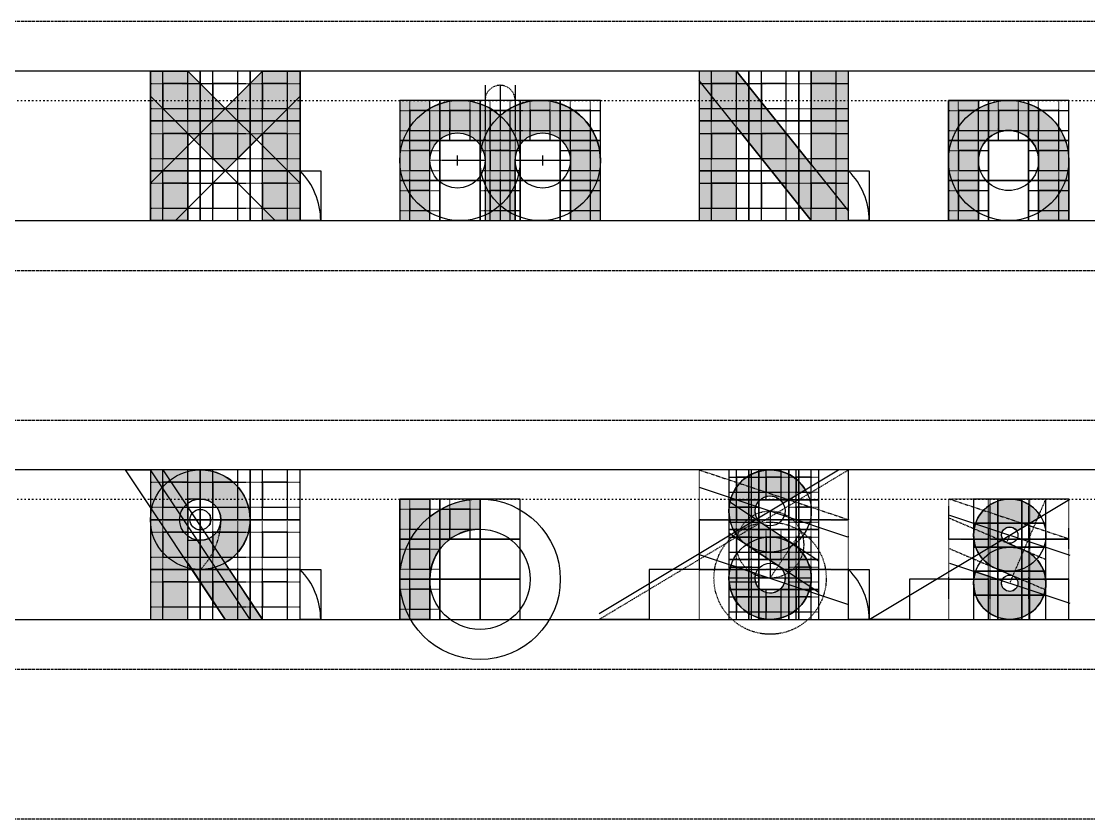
# Model space of a CAD drawing. Header units: millimetres. Extents: x -19 to 3010, y -292 to 470.
# Drawn here: x 1019.1 to 1233.1, y 120 to 280 of the extents above; entities that cross this region are included whole.
import ezdxf

# ---------------------------------------------------------------- set-up
doc = ezdxf.new("R2010")
doc.units = ezdxf.units.MM
for name, pattern in [('ACAD_ISO02W100', [15, 12, -3]), ('ACAD_ISO03W100', [30, 12, -18]), ('ACAD_ISO07W100', [3, 0, -3])]:
    doc.linetypes.add(name, pattern=pattern)
for name, color, linetype in [('GUIDES', 252, 'Continuous'), ('guides_minor', 12, 'Continuous'), ('Lettering', 7, 'Continuous'), ('LINES', 252, 'Continuous'), ('Outlines', 5, 'Continuous')]:
    doc.layers.add(name, color=color, linetype=linetype)

msp = doc.modelspace()

# ---------------------------------------------------------------- hatches: boundary and pattern name
at = {"layer": 'Lettering'}
h = msp.add_hatch(color=256, dxfattribs=at)
h.dxf.hatch_style = 1
h.paths.add_polyline_path([(1045, 240), (1045, 270), (1052.5, 270), (1060, 262.5), (1067.5, 270), (1075, 270), (1075, 240), (1067.5, 240), (1067.5, 257.5), (1060, 250), (1052.5, 257.5), (1052.5, 240)])
h = msp.add_hatch(color=256, dxfattribs=at)
h.dxf.hatch_style = 1
h.paths.add_polyline_path([(1155, 270), (1155, 240), (1162.5, 240), (1162.5, 258.7499999999997), (1177.5, 240), (1185, 240), (1185, 270), (1177.5, 270), (1177.5, 251.25), (1162.5, 270)])
h = msp.add_hatch(color=256, dxfattribs=at)
h.dxf.hatch_style = 1
edge = h.paths.add_edge_path()
edge.add_line((1118.136213306076, 240), (1118.136213306076, 252.0710678118655))
edge.add_arc((1123.668786053181, 252.0710678118655), 5.53257274710495, 2.8421709430404007e-13, 180, ccw=False)
edge.add_line((1129.201358800285, 252.0710678118655), (1129.201358800285, 240))
edge.add_line((1129.201358800285, 240), (1135.236892706218, 240))
edge.add_line((1135.236892706218, 240), (1135.236892706218, 252.0710678118655))
edge.add_arc((1123.165824894353, 252.0710678118655), 12.07106781186553, 359.9999999999997, 491.8103148957779)
edge.add_arc((1107.071067811866, 252.0710678118651), 12.07106781186582, 48.18968510422263, 119.9999999999999)
edge.add_line((1101.035533905933, 262.5249191877455), (1101.035533905933, 264.142135623731))
edge.add_line((1101.035533905933, 264.142135623731), (1095, 264.142135623731))
edge.add_line((1095, 264.142135623731), (1095, 240))
edge.add_line((1095, 240), (1101.035533905933, 240))
edge.add_line((1101.035533905933, 240), (1101.035533905933, 252.0710678118655))
edge.add_arc((1106.568106653038, 252.0710678118655), 5.532572747105178, 0, 179.9999999999997, ccw=False)
edge.add_line((1112.100679400143, 252.0710678118655), (1112.100679400143, 240))
edge.add_line((1112.100679400143, 240), (1118.136213306076, 240))
h = msp.add_hatch(color=256, dxfattribs=at)
h.dxf.hatch_style = 1
edge = h.paths.add_edge_path()
edge.add_line((1205, 264.142135623731), (1211.035533905933, 264.142135623731))
edge.add_line((1211.035533905933, 264.142135623731), (1211.035533905933, 262.5249191877457))
edge.add_arc((1217.071067811866, 252.0710678118654), 12.07106781186558, 3.979039320256561e-13, 119.99999999999929, ccw=False)
edge.add_line((1229.142135623731, 252.0710678118655), (1229.142135623731, 240))
edge.add_line((1229.142135623731, 240), (1223.106601717798, 240))
edge.add_line((1223.106601717798, 240), (1223.106601717798, 252.0710678118655))
edge.add_arc((1217.071067811865, 252.0710678118655), 6.03553390593288, 0, 180)
edge.add_line((1211.035533905933, 252.0710678118655), (1211.035533905933, 240))
edge.add_line((1211.035533905933, 240), (1205, 240))
edge.add_line((1205, 240), (1205, 264.142135623731))
h = msp.add_hatch(color=256, dxfattribs=at)
h.dxf.hatch_style = 1
edge = h.paths.add_edge_path(flags=16)
edge.add_line((1055, 184.142135623731), (1052.5, 184.142135623731))
edge.add_line((1052.5, 184.142135623731), (1052.5, 175.857864376269))
edge.add_line((1052.5, 175.857864376269), (1055, 175.857864376269))
edge.add_arc((1055, 180), 4.142135623730951, 270, 450)
edge = h.paths.add_edge_path()
edge.add_line((1067.5, 160), (1059.952327016526, 171.312396353344))
edge.add_arc((1054.999999999999, 179.9999999999999), 10.00000000000026, 299.685096116916, 449.9999999999961)
edge.add_line((1055, 190), (1045, 190))
edge.add_line((1045, 190), (1045, 160))
edge.add_line((1045, 160), (1052.5, 160))
edge.add_line((1052.5, 160), (1052.5, 171.25))
edge.add_line((1052.5, 171.25), (1060, 160))
edge.add_line((1060, 160), (1067.5, 160))
h = msp.add_hatch(color=256, dxfattribs=at)
h.dxf.hatch_style = 1
edge = h.paths.add_edge_path()
edge.add_arc((1169.25, 181.7499999999999), 2.999999999999954, 30.963756532073887, 236.4426902380776, ccw=False)
edge.add_line((1171.822478777138, 183.2934872662825), (1176.324316637129, 185.9945899822771))
edge.add_arc((1169.25, 181.7500000000001), 8.249999999999982, 30.96375653207311, 236.4426902380797)
edge.add_line((1164.689640913261, 174.8750000000001), (1170.908312395178, 170.75))
edge.add_arc((1169.25, 168.25), 2.999999999999899, -198.43494882292202, 56.44269023808221, ccw=False)
edge.add_line((1166.403950105848, 169.1986832980506), (1161.423362791083, 170.858879069639))
edge.add_arc((1169.25, 168.25), 8.250000000000021, 161.5650511770775, 416.4426902380799)
edge.add_line((1173.810359086739, 175.125), (1167.591687604822, 179.25))
h = msp.add_hatch(color=256, dxfattribs=at)
h.dxf.hatch_style = 1
edge = h.paths.add_edge_path()
edge.add_line((1101.035533905933, 160), (1095, 160))
edge.add_line((1095, 160), (1095, 184.142135623731))
edge.add_line((1095, 184.142135623731), (1101.035533905933, 184.142135623731))
edge.add_line((1101.035533905933, 184.142135623731), (1101.035533905933, 180.6113442618487))
edge.add_arc((1111.094757082487, 168.0473785412441), 16.09475708248675, 90, 128.6821874534907, ccw=False)
edge.add_line((1111.094757082487, 184.142135623731), (1111.094757082487, 178.1066017177982))
edge.add_arc((1111.094757082487, 168.0473785412436), 10.05922317655458, 89.99999999999869, 180.0000000000001)
edge.add_line((1101.035533905933, 168.0473785412436), (1101.035533905933, 160))
h = msp.add_hatch(color=256, dxfattribs=at)
h.dxf.hatch_style = 1
edge = h.paths.add_edge_path()
edge.add_arc((1217.307960518084, 167.2426406871193), 7.242640687119091, 161.5650511770775, 426.8014094863511)
edge.add_line((1220.160976457415, 173.8996778788915), (1216.66452922915, 175.3981552624334))
edge.add_arc((1217.307960518084, 176.8994949366116), 1.63340890191037, 30.96375653207548, 246.801409486353, ccw=False)
edge.add_line((1218.708597096268, 177.7398768835221), (1223.518473670767, 180.6258028282213))
edge.add_arc((1217.307960518084, 176.8994949366116), 7.242640687119244, 30.96375653207414, 246.8014094863512)
edge.add_line((1214.454944578753, 170.2424577448394), (1217.951391807017, 168.7439803612975))
edge.add_arc((1217.307960518084, 167.2426406871192), 1.633408901910564, -198.43494882292612, 66.80140948634721, ccw=False)
edge.add_line((1215.758372773954, 167.7591699351625), (1210.436988264433, 169.5329647716697))

# ---------------------------------------------------------------- linework, layer by layer
at = {"layer": 'GUIDES', "linetype": 'ACAD_ISO02W100', "ltscale": 0.005}
for p, q in [((1047.5, 260), (1047.5, 270)), ((1052.5, 260), (1052.5, 270)), ((1057.5, 260), (1057.5, 270)), ((1062.5, 260), (1062.5, 270)), ((1067.5, 260), (1067.5, 270)), ((1072.5, 260), (1072.5, 270)), ((1157.5, 260), (1157.5, 270)), ((1162.5, 260), (1162.5, 270)), ((1167.5, 260), (1167.5, 270)), ((1172.5, 260), (1172.5, 270)), ((1177.5, 260), (1177.5, 270)), ((1182.5, 260), (1182.5, 270)), ((1045, 267.5), (1055, 267.5)), ((1055, 267.5), (1065, 267.5)), ((1065, 267.5), (1075, 267.5)), ((1155, 267.5), (1165, 267.5)), ((1165, 267.5), (1175, 267.5)), ((1175, 267.5), (1185, 267.5)), ((1097.011844635311, 256.0947570824873), (1097.011844635311, 264.142135623731)), ((1101.035533905933, 256.0947570824873), (1101.035533905933, 264.142135623731)), ((1105.059223176554, 256.0947570824873), (1105.059223176554, 264.142135623731)), ((1109.082912447176, 256.0947570824873), (1109.082912447176, 264.142135623731)), ((1113.106601717798, 256.0947570824873), (1113.106601717798, 264.142135623731)), ((1117.13029098842, 256.0947570824873), (1117.13029098842, 264.142135623731)), ((1121.153980259042, 256.0947570824873), (1121.153980259042, 264.142135623731)), ((1125.177669529664, 256.0947570824873), (1125.177669529664, 264.142135623731)), ((1129.201358800285, 256.0947570824873), (1129.201358800285, 264.142135623731)), ((1133.225048070907, 256.0947570824873), (1133.225048070907, 264.142135623731)), ((1207.011844635311, 256.0947570824873), (1207.011844635311, 264.142135623731)), ((1211.035533905933, 256.0947570824873), (1211.035533905933, 264.142135623731)), ((1215.059223176554, 256.0947570824873), (1215.059223176554, 264.142135623731)), ((1219.082912447176, 256.0947570824873), (1219.082912447176, 264.142135623731)), ((1223.106601717798, 256.0947570824873), (1223.106601717798, 264.142135623731)), ((1227.13029098842, 256.0947570824873), (1227.13029098842, 264.142135623731)), ((1045, 262.5), (1055, 262.5)), ((1055, 262.5), (1065, 262.5)), ((1065, 262.5), (1075, 262.5)), ((1095, 262.13029098842), (1103.047378541244, 262.13029098842)), ((1103.047378541244, 262.13029098842), (1111.094757082487, 262.13029098842)), ((1111.094757082487, 262.13029098842), (1119.142135623731, 262.13029098842)), ((1119.142135623731, 262.13029098842), (1127.189514164975, 262.13029098842)), ((1127.189514164975, 262.13029098842), (1135.236892706218, 262.13029098842)), ((1155, 262.5), (1165, 262.5)), ((1165, 262.5), (1175, 262.5)), ((1175, 262.5), (1185, 262.5)), ((1205, 262.13029098842), (1213.047378541244, 262.13029098842)), ((1213.047378541244, 262.13029098842), (1221.094757082487, 262.13029098842)), ((1221.094757082487, 262.13029098842), (1229.142135623731, 262.13029098842)), ((1047.5, 250), (1047.5, 260)), ((1052.5, 250), (1052.5, 260)), ((1057.5, 250), (1057.5, 260)), ((1062.5, 250), (1062.5, 260)), ((1067.5, 250), (1067.5, 260)), ((1072.5, 250), (1072.5, 260)), ((1157.5, 250), (1157.5, 260)), ((1162.5, 250), (1162.5, 260)), ((1167.5, 250), (1167.5, 260)), ((1172.5, 250), (1172.5, 260)), ((1177.5, 250), (1177.5, 260)), ((1182.5, 250), (1182.5, 260)), ((1045, 257.5), (1055, 257.5)), ((1055, 257.5), (1065, 257.5)), ((1065, 257.5), (1075, 257.5)), ((1095, 258.1066017177982), (1103.047378541244, 258.1066017177982)), ((1103.047378541244, 258.1066017177982), (1111.094757082487, 258.1066017177982)), ((1111.094757082487, 258.1066017177982), (1119.142135623731, 258.1066017177982)), ((1119.142135623731, 258.1066017177982), (1127.189514164975, 258.1066017177982)), ((1127.189514164975, 258.1066017177982), (1135.236892706218, 258.1066017177982)), ((1155, 257.5), (1165, 257.5)), ((1165, 257.5), (1175, 257.5)), ((1175, 257.5), (1185, 257.5)), ((1205, 258.1066017177982), (1213.047378541244, 258.1066017177982)), ((1213.047378541244, 258.1066017177982), (1221.094757082487, 258.1066017177982)), ((1221.094757082487, 258.1066017177982), (1229.142135623731, 258.1066017177982)), ((1097.011844635311, 248.0473785412436), (1097.011844635311, 256.0947570824873)), ((1101.035533905933, 248.0473785412436), (1101.035533905933, 256.0947570824873)), ((1113.106601717798, 248.0473785412436), (1113.106601717798, 256.0947570824873)), ((1117.13029098842, 248.0473785412436), (1117.13029098842, 256.0947570824873)), ((1129.201358800285, 248.0473785412436), (1129.201358800285, 256.0947570824873)), ((1133.225048070907, 248.0473785412436), (1133.225048070907, 256.0947570824873)), ((1207.011844635311, 248.0473785412436), (1207.011844635311, 256.0947570824873)), ((1211.035533905933, 248.0473785412436), (1211.035533905933, 256.0947570824873)), ((1223.106601717798, 248.0473785412436), (1223.106601717798, 256.0947570824873)), ((1227.13029098842, 248.0473785412436), (1227.13029098842, 256.0947570824873)), ((1095, 254.0829124471763), (1103.047378541244, 254.0829124471763)), ((1111.094757082487, 254.0829124471763), (1119.142135623731, 254.0829124471763)), ((1127.189514164975, 254.0829124471763), (1135.236892706218, 254.0829124471763)), ((1205, 254.0829124471763), (1213.047378541244, 254.0829124471763)), ((1221.094757082487, 254.0829124471763), (1229.142135623731, 254.0829124471763)), ((1045, 252.5), (1055, 252.5)), ((1055, 252.5), (1065, 252.5)), ((1065, 252.5), (1075, 252.5)), ((1155, 252.5), (1165, 252.5)), ((1165, 252.5), (1175, 252.5)), ((1175, 252.5), (1185, 252.5)), ((1047.5, 240), (1047.5, 250)), ((1052.5, 240), (1052.5, 250)), ((1057.5, 240), (1057.5, 250)), ((1062.5, 240), (1062.5, 250)), ((1067.5, 240), (1067.5, 250)), ((1072.5, 240), (1072.5, 250)), ((1095, 250.0592231765545), (1103.047378541244, 250.0592231765545)), ((1111.094757082487, 250.0592231765545), (1119.142135623731, 250.0592231765545)), ((1127.189514164975, 250.0592231765545), (1135.236892706218, 250.0592231765545)), ((1157.5, 240), (1157.5, 250)), ((1162.5, 240), (1162.5, 250)), ((1167.5, 240), (1167.5, 250)), ((1172.5, 240), (1172.5, 250)), ((1177.5, 240), (1177.5, 250)), ((1182.5, 240), (1182.5, 250)), ((1205, 250.0592231765545), (1213.047378541244, 250.0592231765545)), ((1221.094757082487, 250.0592231765545), (1229.142135623731, 250.0592231765545)), ((1045, 247.5), (1055, 247.5)), ((1055, 247.5), (1065, 247.5)), ((1065, 247.5), (1075, 247.5)), ((1097.011844635311, 240), (1097.011844635311, 248.0473785412437)), ((1101.035533905933, 240), (1101.035533905933, 248.0473785412437)), ((1113.106601717798, 240), (1113.106601717798, 248.0473785412437)), ((1117.13029098842, 240), (1117.13029098842, 248.0473785412437)), ((1129.201358800285, 240), (1129.201358800285, 248.0473785412437)), ((1133.225048070907, 240), (1133.225048070907, 248.0473785412437)), ((1155, 247.5), (1165, 247.5)), ((1165, 247.5), (1175, 247.5)), ((1175, 247.5), (1185, 247.5)), ((1207.011844635311, 240), (1207.011844635311, 248.0473785412437)), ((1211.035533905933, 240), (1211.035533905933, 248.0473785412437)), ((1223.106601717798, 240), (1223.106601717798, 248.0473785412437)), ((1227.13029098842, 240), (1227.13029098842, 248.0473785412437)), ((1095, 246.0355339059328), (1103.047378541244, 246.0355339059328)), ((1111.094757082487, 246.0355339059328), (1119.142135623731, 246.0355339059328)), ((1127.189514164975, 246.0355339059328), (1135.236892706218, 246.0355339059328)), ((1205, 246.0355339059328), (1213.047378541244, 246.0355339059328)), ((1221.094757082487, 246.0355339059328), (1229.142135623731, 246.0355339059328)), ((1045, 242.5), (1055, 242.5)), ((1055, 242.5), (1065, 242.5)), ((1065, 242.5), (1075, 242.5)), ((1095, 242.0118446353109), (1103.047378541244, 242.0118446353109)), ((1111.094757082487, 242.0118446353109), (1119.142135623731, 242.0118446353109)), ((1127.189514164975, 242.0118446353109), (1135.236892706218, 242.0118446353109)), ((1155, 242.5), (1165, 242.5)), ((1165, 242.5), (1175, 242.5)), ((1175, 242.5), (1185, 242.5)), ((1205, 242.0118446353109), (1213.047378541244, 242.0118446353109)), ((1221.094757082487, 242.0118446353109), (1229.142135623731, 242.0118446353109)), ((1047.5, 180), (1047.5, 190)), ((1052.5, 180), (1052.5, 190)), ((1057.5, 180), (1057.5, 190)), ((1062.5, 180), (1062.5, 190)), ((1067.5, 180), (1067.5, 190)), ((1072.5, 180), (1072.5, 190)), ((1161, 188.5), (1167, 188.5)), ((1162.5, 184), (1162.5, 190)), ((1165.5, 184), (1165.5, 190)), ((1167, 188.5), (1173, 188.5)), ((1168.5, 184), (1168.5, 190)), ((1171.5, 184), (1171.5, 190)), ((1173, 188.5), (1179, 188.5)), ((1174.5, 184), (1174.5, 190)), ((1177.5, 184), (1177.5, 190)), ((1045, 187.5), (1055, 187.5)), ((1055, 187.5), (1065, 187.5)), ((1065, 187.5), (1075, 187.5)), ((1097.011844635311, 176.0947570824873), (1097.011844635311, 184.142135623731)), ((1101.035533905933, 176.0947570824873), (1101.035533905933, 184.142135623731)), ((1105.059223176554, 176.0947570824873), (1105.059223176554, 184.142135623731)), ((1109.082912447176, 176.0947570824873), (1109.082912447176, 184.142135623731)), ((1161, 185.5), (1167, 185.5)), ((1167, 185.5), (1173, 185.5)), ((1173, 185.5), (1179, 185.5)), ((1045, 182.5), (1055, 182.5)), ((1055, 182.5), (1065, 182.5)), ((1065, 182.5), (1075, 182.5)), ((1095, 182.13029098842), (1103.047378541244, 182.13029098842)), ((1103.047378541244, 182.13029098842), (1111.094757082487, 182.13029098842)), ((1161, 182.5), (1167, 182.5)), ((1162.5, 178), (1162.5, 184)), ((1165.5, 178), (1165.5, 184)), ((1173, 182.5), (1179, 182.5)), ((1174.5, 178), (1174.5, 184)), ((1177.5, 178), (1177.5, 184)), ((1047.5, 170), (1047.5, 180)), ((1052.5, 170), (1052.5, 180)), ((1057.5, 170), (1057.5, 180)), ((1062.5, 170), (1062.5, 180)), ((1067.5, 170), (1067.5, 180)), ((1072.5, 170), (1072.5, 180)), ((1095, 178.1066017177982), (1103.047378541244, 178.1066017177982)), ((1103.047378541244, 178.1066017177982), (1111.094757082487, 178.1066017177982)), ((1161, 179.5), (1167, 179.5)), ((1162.5, 172), (1162.5, 178)), ((1165.5, 172), (1165.5, 178)), ((1168.5, 172), (1168.5, 178)), ((1171.5, 172), (1171.5, 178)), ((1173, 179.5), (1179, 179.5)), ((1174.5, 172), (1174.5, 178)), ((1177.5, 172), (1177.5, 178)), ((1045, 177.5), (1055, 177.5)), ((1055, 177.5), (1065, 177.5)), ((1065, 177.5), (1075, 177.5)), ((1097.011844635311, 168.0473785412436), (1097.011844635311, 176.0947570824873)), ((1101.035533905933, 168.0473785412436), (1101.035533905933, 176.0947570824873)), ((1161, 176.5), (1167, 176.5)), ((1167, 176.5), (1173, 176.5)), ((1173, 176.5), (1179, 176.5)), ((1095, 174.0829124471763), (1103.047378541244, 174.0829124471763)), ((1161, 173.5), (1167, 173.5)), ((1167, 173.5), (1173, 173.5)), ((1173, 173.5), (1179, 173.5)), ((1045, 172.5), (1055, 172.5)), ((1055, 172.5), (1065, 172.5)), ((1065, 172.5), (1075, 172.5)), ((1162.5, 166), (1162.5, 172)), ((1165.5, 166), (1165.5, 172)), ((1174.5, 166), (1174.5, 172)), ((1177.5, 166), (1177.5, 172)), ((1047.5, 160), (1047.5, 170)), ((1052.5, 160), (1052.5, 170)), ((1057.5, 160), (1057.5, 170)), ((1062.5, 160), (1062.5, 170)), ((1067.5, 160), (1067.5, 170)), ((1072.5, 160), (1072.5, 170)), ((1095, 170.0592231765545), (1103.047378541244, 170.0592231765545)), ((1161, 170.5), (1167, 170.5)), ((1173, 170.5), (1179, 170.5)), ((1045, 167.5), (1055, 167.5)), ((1055, 167.5), (1065, 167.5)), ((1065, 167.5), (1075, 167.5)), ((1097.011844635311, 160), (1097.011844635311, 168.0473785412437)), ((1101.035533905933, 160), (1101.035533905933, 168.0473785412437)), ((1161, 167.5), (1167, 167.5)), ((1173, 167.5), (1179, 167.5)), ((1095, 166.0355339059328), (1103.047378541244, 166.0355339059328)), ((1162.5, 160), (1162.5, 166)), ((1165.5, 160), (1165.5, 166)), ((1168.5, 160), (1168.5, 166)), ((1171.5, 160), (1171.5, 166)), ((1174.5, 160), (1174.5, 166)), ((1177.5, 160), (1177.5, 166)), ((1161, 164.5), (1167, 164.5)), ((1167, 164.5), (1173, 164.5)), ((1173, 164.5), (1179, 164.5)), ((1045, 162.5), (1055, 162.5)), ((1055, 162.5), (1065, 162.5)), ((1065, 162.5), (1075, 162.5)), ((1095, 162.0118446353109), (1103.047378541244, 162.0118446353109)), ((1161, 161.5), (1167, 161.5)), ((1167, 161.5), (1173, 161.5)), ((1173, 161.5), (1179, 161.5))]:
    msp.add_line(p, q, dxfattribs=at)
at = {"layer": 'GUIDES'}
for points in [[(1045, 260), (1055, 260), (1055, 270), (1045, 270)], [(1055, 260), (1065, 260), (1065, 270), (1055, 270)], [(1065, 260), (1075, 260), (1075, 270), (1065, 270)], [(1155, 260), (1165, 260), (1165, 270), (1155, 270)], [(1165, 260), (1175, 260), (1175, 270), (1165, 270)], [(1175, 260), (1185, 260), (1185, 270), (1175, 270)], [(1047.5, 262.5), (1052.5, 262.5), (1052.5, 267.5), (1047.5, 267.5)], [(1057.5, 262.5), (1062.5, 262.5), (1062.5, 267.5), (1057.5, 267.5)], [(1067.5, 262.5), (1072.5, 262.5), (1072.5, 267.5), (1067.5, 267.5)], [(1157.5, 262.5), (1162.5, 262.5), (1162.5, 267.5), (1157.5, 267.5)], [(1167.5, 262.5), (1172.5, 262.5), (1172.5, 267.5), (1167.5, 267.5)], [(1177.5, 262.5), (1182.5, 262.5), (1182.5, 267.5), (1177.5, 267.5)], [(1095, 256.0947570824873), (1103.047378541244, 256.0947570824873), (1103.047378541244, 264.142135623731), (1095, 264.142135623731)], [(1103.047378541244, 256.0947570824873), (1111.094757082487, 256.0947570824873), (1111.094757082487, 264.142135623731), (1103.047378541244, 264.142135623731)], [(1111.094757082487, 256.0947570824873), (1119.142135623731, 256.0947570824873), (1119.142135623731, 264.142135623731), (1111.094757082487, 264.142135623731)], [(1119.142135623731, 256.0947570824873), (1127.189514164975, 256.0947570824873), (1127.189514164975, 264.142135623731), (1119.142135623731, 264.142135623731)], [(1127.189514164975, 256.0947570824873), (1135.236892706218, 256.0947570824873), (1135.236892706218, 264.142135623731), (1127.189514164975, 264.142135623731)], [(1205, 256.0947570824873), (1213.047378541244, 256.0947570824873), (1213.047378541244, 264.142135623731), (1205, 264.142135623731)], [(1213.047378541244, 256.0947570824873), (1221.094757082487, 256.0947570824873), (1221.094757082487, 264.142135623731), (1213.047378541244, 264.142135623731)], [(1221.094757082487, 256.0947570824873), (1229.142135623731, 256.0947570824873), (1229.142135623731, 264.142135623731), (1221.094757082487, 264.142135623731)], [(1097.011844635311, 258.1066017177982), (1101.035533905933, 258.1066017177982), (1101.035533905933, 262.13029098842), (1097.011844635311, 262.13029098842)], [(1105.059223176554, 258.1066017177982), (1109.082912447176, 258.1066017177982), (1109.082912447176, 262.13029098842), (1105.059223176554, 262.13029098842)], [(1113.106601717798, 258.1066017177982), (1117.13029098842, 258.1066017177982), (1117.13029098842, 262.13029098842), (1113.106601717798, 262.13029098842)], [(1121.153980259042, 258.1066017177982), (1125.177669529664, 258.1066017177982), (1125.177669529664, 262.13029098842), (1121.153980259042, 262.13029098842)], [(1129.201358800285, 258.1066017177982), (1133.225048070907, 258.1066017177982), (1133.225048070907, 262.13029098842), (1129.201358800285, 262.13029098842)], [(1207.011844635311, 258.1066017177982), (1211.035533905933, 258.1066017177982), (1211.035533905933, 262.13029098842), (1207.011844635311, 262.13029098842)], [(1215.059223176554, 258.1066017177982), (1219.082912447176, 258.1066017177982), (1219.082912447176, 262.13029098842), (1215.059223176554, 262.13029098842)], [(1223.106601717798, 258.1066017177982), (1227.13029098842, 258.1066017177982), (1227.13029098842, 262.13029098842), (1223.106601717798, 262.13029098842)], [(1045, 250), (1055, 250), (1055, 260), (1045, 260)], [(1055, 250), (1065, 250), (1065, 260), (1055, 260)], [(1065, 250), (1075, 250), (1075, 260), (1065, 260)], [(1155, 250), (1165, 250), (1165, 260), (1155, 260)], [(1165, 250), (1175, 250), (1175, 260), (1165, 260)], [(1175, 250), (1185, 250), (1185, 260), (1175, 260)], [(1047.5, 252.5), (1052.5, 252.5), (1052.5, 257.5), (1047.5, 257.5)], [(1057.5, 252.5), (1062.5, 252.5), (1062.5, 257.5), (1057.5, 257.5)], [(1067.5, 252.5), (1072.5, 252.5), (1072.5, 257.5), (1067.5, 257.5)], [(1157.5, 252.5), (1162.5, 252.5), (1162.5, 257.5), (1157.5, 257.5)], [(1167.5, 252.5), (1172.5, 252.5), (1172.5, 257.5), (1167.5, 257.5)], [(1177.5, 252.5), (1182.5, 252.5), (1182.5, 257.5), (1177.5, 257.5)], [(1095, 248.0473785412437), (1103.047378541244, 248.0473785412437), (1103.047378541244, 256.0947570824873), (1095, 256.0947570824873)], [(1103.047378541244, 248.0473785412437), (1111.094757082487, 248.0473785412437), (1111.094757082487, 256.0947570824873), (1103.047378541244, 256.0947570824873)], [(1111.094757082487, 248.0473785412437), (1119.142135623731, 248.0473785412437), (1119.142135623731, 256.0947570824873), (1111.094757082487, 256.0947570824873)], [(1119.142135623731, 248.0473785412437), (1127.189514164975, 248.0473785412437), (1127.189514164975, 256.0947570824873), (1119.142135623731, 256.0947570824873)], [(1127.189514164975, 248.0473785412437), (1135.236892706218, 248.0473785412437), (1135.236892706218, 256.0947570824873), (1127.189514164975, 256.0947570824873)], [(1205, 248.0473785412437), (1213.047378541244, 248.0473785412437), (1213.047378541244, 256.0947570824873), (1205, 256.0947570824873)], [(1213.047378541244, 248.0473785412437), (1221.094757082487, 248.0473785412437), (1221.094757082487, 256.0947570824873), (1213.047378541244, 256.0947570824873)], [(1221.094757082487, 248.0473785412437), (1229.142135623731, 248.0473785412437), (1229.142135623731, 256.0947570824873), (1221.094757082487, 256.0947570824873)], [(1097.011844635311, 250.0592231765545), (1101.035533905933, 250.0592231765545), (1101.035533905933, 254.0829124471763), (1097.011844635311, 254.0829124471763)], [(1113.106601717798, 250.0592231765545), (1117.13029098842, 250.0592231765545), (1117.13029098842, 254.0829124471763), (1113.106601717798, 254.0829124471763)], [(1129.201358800285, 250.0592231765545), (1133.225048070907, 250.0592231765545), (1133.225048070907, 254.0829124471763), (1129.201358800285, 254.0829124471763)], [(1207.011844635311, 250.0592231765545), (1211.035533905933, 250.0592231765545), (1211.035533905933, 254.0829124471763), (1207.011844635311, 254.0829124471763)], [(1223.106601717798, 250.0592231765545), (1227.13029098842, 250.0592231765545), (1227.13029098842, 254.0829124471763), (1223.106601717798, 254.0829124471763)], [(1045, 240), (1055, 240), (1055, 250), (1045, 250)], [(1055, 240), (1065, 240), (1065, 250), (1055, 250)], [(1065, 240), (1075, 240), (1075, 250), (1065, 250)], [(1079.142135623731, 240), (1075, 240), (1075, 250), (1079.142135623731, 250)], [(1155, 240), (1165, 240), (1165, 250), (1155, 250)], [(1165, 240), (1175, 240), (1175, 250), (1165, 250)], [(1175, 240), (1185, 240), (1185, 250), (1175, 250)], [(1189.142135623731, 240), (1185, 240), (1185, 250), (1189.142135623731, 250)], [(1047.5, 242.5), (1052.5, 242.5), (1052.5, 247.5), (1047.5, 247.5)], [(1057.5, 242.5), (1062.5, 242.5), (1062.5, 247.5), (1057.5, 247.5)], [(1067.5, 242.5), (1072.5, 242.5), (1072.5, 247.5), (1067.5, 247.5)], [(1095, 240), (1103.047378541244, 240), (1103.047378541244, 248.0473785412437), (1095, 248.0473785412437)], [(1103.047378541244, 240), (1111.094757082487, 240), (1111.094757082487, 248.0473785412437), (1103.047378541244, 248.0473785412437)], [(1111.094757082487, 240), (1119.142135623731, 240), (1119.142135623731, 248.0473785412437), (1111.094757082487, 248.0473785412437)], [(1119.142135623731, 240), (1127.189514164975, 240), (1127.189514164975, 248.0473785412437), (1119.142135623731, 248.0473785412437)], [(1127.189514164975, 240), (1135.236892706218, 240), (1135.236892706218, 248.0473785412437), (1127.189514164975, 248.0473785412437)], [(1157.5, 242.5), (1162.5, 242.5), (1162.5, 247.5), (1157.5, 247.5)], [(1167.5, 242.5), (1172.5, 242.5), (1172.5, 247.5), (1167.5, 247.5)], [(1177.5, 242.5), (1182.5, 242.5), (1182.5, 247.5), (1177.5, 247.5)], [(1205, 240), (1213.047378541244, 240), (1213.047378541244, 248.0473785412437), (1205, 248.0473785412437)], [(1213.047378541244, 240), (1221.094757082487, 240), (1221.094757082487, 248.0473785412437), (1213.047378541244, 248.0473785412437)], [(1221.094757082487, 240), (1229.142135623731, 240), (1229.142135623731, 248.0473785412437), (1221.094757082487, 248.0473785412437)], [(1097.011844635311, 242.0118446353109), (1101.035533905933, 242.0118446353109), (1101.035533905933, 246.0355339059328), (1097.011844635311, 246.0355339059328)], [(1113.106601717798, 242.0118446353109), (1117.13029098842, 242.0118446353109), (1117.13029098842, 246.0355339059328), (1113.106601717798, 246.0355339059328)], [(1129.201358800285, 242.0118446353109), (1133.225048070907, 242.0118446353109), (1133.225048070907, 246.0355339059328), (1129.201358800285, 246.0355339059328)], [(1207.011844635311, 242.0118446353109), (1211.035533905933, 242.0118446353109), (1211.035533905933, 246.0355339059328), (1207.011844635311, 246.0355339059328)], [(1223.106601717798, 242.0118446353109), (1227.13029098842, 242.0118446353109), (1227.13029098842, 246.0355339059328), (1223.106601717798, 246.0355339059328)], [(1045, 180), (1055, 180), (1055, 190), (1045, 190)], [(1055, 180), (1065, 180), (1065, 190), (1055, 190)], [(1065, 180), (1075, 180), (1075, 190), (1065, 190)], [(1161, 184), (1167, 184), (1167, 190), (1161, 190)], [(1162.5, 185.5), (1165.5, 185.5), (1165.5, 188.5), (1162.5, 188.5)], [(1167, 184), (1173, 184), (1173, 190), (1167, 190)], [(1168.5, 185.5), (1171.5, 185.5), (1171.5, 188.5), (1168.5, 188.5)], [(1173, 184), (1179, 184), (1179, 190), (1173, 190)], [(1174.5, 185.5), (1177.5, 185.5), (1177.5, 188.5), (1174.5, 188.5)], [(1047.5, 182.5), (1052.5, 182.5), (1052.5, 187.5), (1047.5, 187.5)], [(1057.5, 182.5), (1062.5, 182.5), (1062.5, 187.5), (1057.5, 187.5)], [(1067.5, 182.5), (1072.5, 182.5), (1072.5, 187.5), (1067.5, 187.5)], [(1095, 176.0947570824873), (1103.047378541244, 176.0947570824873), (1103.047378541244, 184.142135623731), (1095, 184.142135623731)], [(1103.047378541244, 176.0947570824873), (1111.094757082487, 176.0947570824873), (1111.094757082487, 184.142135623731), (1103.047378541244, 184.142135623731)], [(1111.094757082487, 176.0947570824873), (1119.142135623731, 176.0947570824873), (1119.142135623731, 184.142135623731), (1111.094757082487, 184.142135623731)], [(1210.065319830965, 179.3137084989848), (1214.893746955711, 179.3137084989848), (1214.893746955711, 184.142135623731), (1210.065319830965, 184.142135623731)], [(1214.893746955711, 179.3137084989848), (1219.722174080457, 179.3137084989848), (1219.722174080457, 184.142135623731), (1214.893746955711, 184.142135623731)], [(1219.722174080457, 179.3137084989848), (1224.550601205203, 179.3137084989848), (1224.550601205203, 184.142135623731), (1219.722174080457, 184.142135623731)], [(1097.011844635311, 178.1066017177982), (1101.035533905933, 178.1066017177982), (1101.035533905933, 182.13029098842), (1097.011844635311, 182.13029098842)], [(1105.059223176554, 178.1066017177982), (1109.082912447176, 178.1066017177982), (1109.082912447176, 182.13029098842), (1105.059223176554, 182.13029098842)], [(1161, 178), (1167, 178), (1167, 184), (1161, 184)], [(1162.5, 179.5), (1165.5, 179.5), (1165.5, 182.5), (1162.5, 182.5)], [(1167, 178), (1173, 178), (1173, 184), (1167, 184)], [(1173, 178), (1179, 178), (1179, 184), (1173, 184)], [(1174.5, 179.5), (1177.5, 179.5), (1177.5, 182.5), (1174.5, 182.5)], [(1045, 170), (1055, 170), (1055, 180), (1045, 180)], [(1055, 170), (1065, 170), (1065, 180), (1055, 180)], [(1065, 170), (1075, 170), (1075, 180), (1065, 180)], [(1161, 172), (1167, 172), (1167, 178), (1161, 178)], [(1167, 172), (1173, 172), (1173, 178), (1167, 178)], [(1173, 172), (1179, 172), (1179, 178), (1173, 178)], [(1210.065319830965, 174.4852813742386), (1214.893746955711, 174.4852813742386), (1214.893746955711, 179.3137084989848), (1210.065319830965, 179.3137084989848)], [(1214.893746955711, 174.4852813742386), (1219.722174080457, 174.4852813742386), (1219.722174080457, 179.3137084989848), (1214.893746955711, 179.3137084989848)], [(1219.722174080457, 174.4852813742386), (1224.550601205203, 174.4852813742386), (1224.550601205203, 179.3137084989848), (1219.722174080457, 179.3137084989848)], [(1047.5, 172.5), (1052.5, 172.5), (1052.5, 177.5), (1047.5, 177.5)], [(1057.5, 172.5), (1062.5, 172.5), (1062.5, 177.5), (1057.5, 177.5)], [(1067.5, 172.5), (1072.5, 172.5), (1072.5, 177.5), (1067.5, 177.5)], [(1095, 168.0473785412437), (1103.047378541244, 168.0473785412437), (1103.047378541244, 176.0947570824873), (1095, 176.0947570824873)], [(1103.047378541244, 168.0473785412437), (1111.094757082487, 168.0473785412437), (1111.094757082487, 176.0947570824873), (1103.047378541244, 176.0947570824873)], [(1111.094757082487, 168.0473785412437), (1119.142135623731, 168.0473785412437), (1119.142135623731, 176.0947570824873), (1111.094757082487, 176.0947570824873)], [(1162.5, 173.5), (1165.5, 173.5), (1165.5, 176.5), (1162.5, 176.5)], [(1168.5, 173.5), (1171.5, 173.5), (1171.5, 176.5), (1168.5, 176.5)], [(1174.5, 173.5), (1177.5, 173.5), (1177.5, 176.5), (1174.5, 176.5)], [(1097.011844635311, 170.0592231765545), (1101.035533905933, 170.0592231765545), (1101.035533905933, 174.0829124471763), (1097.011844635311, 174.0829124471763)], [(1210.065319830965, 169.6568542494924), (1214.893746955711, 169.6568542494924), (1214.893746955711, 174.4852813742386), (1210.065319830965, 174.4852813742386)], [(1214.893746955711, 169.6568542494924), (1219.722174080457, 169.6568542494924), (1219.722174080457, 174.4852813742386), (1214.893746955711, 174.4852813742386)], [(1219.722174080457, 169.6568542494924), (1224.550601205203, 169.6568542494924), (1224.550601205203, 174.4852813742386), (1219.722174080457, 174.4852813742386)], [(1161, 166), (1167, 166), (1167, 172), (1161, 172)], [(1167, 166), (1173, 166), (1173, 172), (1167, 172)], [(1173, 166), (1179, 166), (1179, 172), (1173, 172)], [(1045, 160), (1055, 160), (1055, 170), (1045, 170)], [(1055, 160), (1065, 160), (1065, 170), (1055, 170)], [(1065, 160), (1075, 160), (1075, 170), (1065, 170)], [(1079.142135623731, 160), (1075, 160), (1075, 170), (1079.142135623731, 170)], [(1162.5, 167.5), (1165.5, 167.5), (1165.5, 170.5), (1162.5, 170.5)], [(1174.5, 167.5), (1177.5, 167.5), (1177.5, 170.5), (1174.5, 170.5)], [(1189.142135623731, 160), (1185, 160), (1185, 170), (1189.142135623731, 170)], [(1210.065319830965, 164.8284271247462), (1214.893746955711, 164.8284271247462), (1214.893746955711, 169.6568542494924), (1210.065319830965, 169.6568542494924)], [(1214.893746955711, 164.8284271247462), (1219.722174080457, 164.8284271247462), (1219.722174080457, 169.6568542494924), (1214.893746955711, 169.6568542494924)], [(1219.722174080457, 164.8284271247462), (1224.550601205203, 164.8284271247462), (1224.550601205203, 169.6568542494924), (1219.722174080457, 169.6568542494924)], [(1047.5, 162.5), (1052.5, 162.5), (1052.5, 167.5), (1047.5, 167.5)], [(1057.5, 162.5), (1062.5, 162.5), (1062.5, 167.5), (1057.5, 167.5)], [(1067.5, 162.5), (1072.5, 162.5), (1072.5, 167.5), (1067.5, 167.5)], [(1095, 160), (1103.047378541244, 160), (1103.047378541244, 168.0473785412437), (1095, 168.0473785412437)], [(1103.047378541244, 160), (1111.094757082487, 160), (1111.094757082487, 168.0473785412437), (1103.047378541244, 168.0473785412437)], [(1111.094757082487, 160), (1119.142135623731, 160), (1119.142135623731, 168.0473785412437), (1111.094757082487, 168.0473785412437)], [(1097.011844635311, 162.0118446353109), (1101.035533905933, 162.0118446353109), (1101.035533905933, 166.0355339059328), (1097.011844635311, 166.0355339059328)], [(1161, 160), (1167, 160), (1167, 166), (1161, 166)], [(1167, 160), (1173, 160), (1173, 166), (1167, 166)], [(1173, 160), (1179, 160), (1179, 166), (1173, 166)], [(1210.065319830965, 160), (1214.893746955711, 160), (1214.893746955711, 164.8284271247462), (1210.065319830965, 164.8284271247462)], [(1214.893746955711, 160), (1219.722174080457, 160), (1219.722174080457, 164.8284271247462), (1214.893746955711, 164.8284271247462)], [(1219.722174080457, 160), (1224.550601205203, 160), (1224.550601205203, 164.8284271247462), (1219.722174080457, 164.8284271247462)], [(1162.5, 161.5), (1165.5, 161.5), (1165.5, 164.5), (1162.5, 164.5)], [(1168.5, 161.5), (1171.5, 161.5), (1171.5, 164.5), (1168.5, 164.5)], [(1174.5, 161.5), (1177.5, 161.5), (1177.5, 164.5), (1174.5, 164.5)]]:
    msp.add_lwpolyline(points, close=True, dxfattribs=at)
at = {"layer": 'GUIDES', "linetype": 'ACAD_ISO07W100', "ltscale": 0.025}
for points in [[(1155, 180), (1165, 180), (1165, 190), (1155, 190)], [(1165, 180), (1175, 180), (1175, 190), (1165, 190)], [(1175, 180), (1185, 180), (1185, 190), (1175, 190)], [(1205, 176.0947570824873), (1213.047378541244, 176.0947570824873), (1213.047378541244, 184.142135623731), (1205, 184.142135623731)], [(1213.284271247462, 176.0947570824873), (1221.331649788706, 176.0947570824873), (1221.331649788706, 184.142135623731), (1213.284271247462, 184.142135623731)], [(1221.094757082487, 176.0947570824873), (1229.142135623731, 176.0947570824873), (1229.142135623731, 184.142135623731), (1221.094757082487, 184.142135623731)], [(1155, 170), (1165, 170), (1165, 180), (1155, 180)], [(1165, 170), (1175, 170), (1175, 180), (1165, 180)], [(1175, 170), (1185, 170), (1185, 180), (1175, 180)], [(1205, 168.0473785412437), (1213.047378541244, 168.0473785412437), (1213.047378541244, 176.0947570824873), (1205, 176.0947570824873)], [(1213.284271247462, 168.0473785412437), (1221.331649788706, 168.0473785412437), (1221.331649788706, 176.0947570824873), (1213.284271247462, 176.0947570824873)], [(1221.094757082487, 168.0473785412437), (1229.142135623731, 168.0473785412437), (1229.142135623731, 176.0947570824873), (1221.094757082487, 176.0947570824873)], [(1155, 160), (1165, 160), (1165, 170), (1155, 170)], [(1165, 160), (1175, 160), (1175, 170), (1165, 170)], [(1175, 160), (1185, 160), (1185, 170), (1175, 170)], [(1205, 160), (1213.047378541244, 160), (1213.047378541244, 168.0473785412437), (1205, 168.0473785412437)], [(1213.284271247462, 160), (1221.331649788706, 160), (1221.331649788706, 168.0473785412437), (1213.284271247462, 168.0473785412437)], [(1221.094757082487, 160), (1229.142135623731, 160), (1229.142135623731, 168.0473785412437), (1221.094757082487, 168.0473785412437)]]:
    msp.add_lwpolyline(points, close=True, dxfattribs=at)
at = {"layer": 'GUIDES'}
for centre, end in [((1065, 240), 44.99999999999961), ((1175, 240), 44.99999999999961), ((1065, 160), 44.99999999999954), ((1175, 160), 44.99999999999954)]:
    msp.add_arc(centre, 14.14213562373095, 0, end, dxfattribs=at)
at = {"layer": 'guides_minor'}
for p, q in [((1067.5, 270), (1045, 247.5)), ((1052.5, 270), (1075, 247.5)), ((1162.5, 270), (1185, 241.875)), ((1177.5, 240), (1155, 268.1249999999997)), ((1045, 265), (1070, 240)), ((1075, 265), (1050, 240)), ((1106.568106653038, 251.0710678118655), (1106.568106653038, 253.0710678118655)), ((1123.668786053181, 251.0710678118655), (1123.668786053181, 253.0710678118655)), ((1040, 190), (1045, 190)), ((1060, 160), (1040, 190)), ((1065, 160), (1045, 190)), ((1047.5, 190), (1067.5, 160)), ((1135, 161.2), (1183, 190)), ((1155, 186.5), (1185, 176.5)), ((1189.142135623731, 160), (1229.379028329949, 184.142135623731)), ((1179, 171.682581658807), (1161, 183.6224309040864)), ((1057.071067811866, 179), (1057.071067811866, 181)), ((1169.25, 181.75), (1169.25, 168.25)), ((1205.236892706218, 180.9231842072335), (1229.379028329949, 172.8758056659898)), ((1179, 165.3825816588071), (1161, 177.3224309040865)), ((1174.59838297268, 176.7365931802419), (1174.59838297268, 176.7365931802419)), ((1174.59838297268, 176.7365931802419), (1174.59838297268, 176.7365931802419)), ((1155, 173), (1185, 163)), ((1205.236892706218, 171.2663299577411), (1229.379028329949, 163.2189514164975)), ((1177.5, 168.2499999999998), (1161, 168.2500000000002))]:
    msp.add_line(p, q, dxfattribs=at)
at = {"layer": 'guides_minor', "linetype": 'ACAD_ISO02W100', "ltscale": 0.005}
for p, q in [((1112.100679400143, 267.1599025766975), (1112.100679400143, 240)), ((1115.118446353109, 267.1599025766975), (1115.118446353109, 240)), ((1118.136213306076, 267.1599025766975), (1118.136213306076, 240)), ((1112.100679400143, 252.0710678118654), (1101.035533905933, 252.0710678118656)), ((1129.201358800286, 252.0710678118654), (1118.136213306076, 252.0710678118656)), ((1217.307960518084, 167.2426406871193), (1224.550601205203, 184.142135623731)), ((1205.236892706218, 180.2957137722615), (1224.550601205203, 172.0184101298394)), ((1169.25, 168.25), (1175.468671481916, 177.625)), ((1217.307960518084, 176.8994949366117), (1216.66452922915, 175.3981552624334)), ((1205.236892706218, 174.1930514044971), (1224.550601205203, 165.9157477620751))]:
    msp.add_line(p, q, dxfattribs=at)
at = {"layer": 'guides_minor', "linetype": 'ACAD_ISO03W100', "ltscale": 0.005}
for p, q in [((1135, 160), (1185, 190)), ((1155, 190), (1185, 180)), ((1205.236892706218, 184.142135623731), (1229.379028329949, 176.0947570824873))]:
    msp.add_line(p, q, dxfattribs=at)
at = {"layer": 'guides_minor'}
for points in [[(1155, 170), (1145, 170), (1145, 160), (1135, 160)], [(1205.236892706218, 168.0473785412437), (1197.189514164975, 168.0473785412437), (1197.189514164975, 160), (1189.142135623731, 160)]]:
    msp.add_lwpolyline(points, dxfattribs=at)
for centre, radius in [((1107.071067811866, 252.0710678118655), 12.07106781186548), ((1123.165824894353, 252.0710678118655), 12.07106781186548), ((1217.071067811866, 252.0710678118655), 12.07106781186553), ((1106.568106653038, 252.0710678118655), 5.532572747105178), ((1123.668786053181, 252.0710678118655), 5.53257274710495), ((1217.071067811866, 252.0710678118655), 6.03553390593288), ((1055, 180), 10), ((1169.25, 181.75), 8.25), ((1055, 180), 4.142135623730951), ((1111.094757082487, 168.0473785412437), 16.09475708248726), ((1169.25, 181.75), 3), ((1217.307960518084, 176.8994949366117), 7.242640687119293), ((1055, 180), 2.071067811865476), ((1111.094757082487, 168.0473785412437), 10.05922317655472), ((1217.307960518084, 176.8994949366117), 1.633408901910413), ((1169.25, 168.25), 8.25), ((1217.307960518084, 167.2426406871193), 7.242640687119293), ((1169.25, 168.25), 3), ((1217.307960518084, 167.2426406871193), 1.633408901910413)]:
    msp.add_circle(centre, radius, dxfattribs=at)
at = {"layer": 'guides_minor', "linetype": 'ACAD_ISO02W100', "ltscale": 0.005}
for centre, radius in [((1169.25, 175), 6.75), ((1169.25, 168.25), 11.25)]:
    msp.add_circle(centre, radius, dxfattribs=at)
for centre, radius, start, end in [((1115.118446353109, 264.1421356237311), 3.01776695296644, 359.9999999999976, 180.0000000000016), ((1045, 180), 14.14213562373095, 315.0000000000004, 0)]:
    msp.add_arc(centre, radius, start, end, dxfattribs=at)
at = {"layer": 'LINES', "linetype": 'ACAD_ISO02W100', "ltscale": 0.05}
for p, q in [((815, 280), (1355, 280)), ((815, 230), (1355, 230)), ((815, 200), (1355, 200)), ((815, 150), (1355, 150)), ((815, 120), (1355, 120))]:
    msp.add_line(p, q, dxfattribs=at)
at = {"layer": 'LINES'}
for p, q in [((1360, 270), (810, 270)), ((810, 240), (1360, 240)), ((1360, 190), (810, 190)), ((810, 160), (1360, 160))]:
    msp.add_line(p, q, dxfattribs=at)
at = {"layer": 'LINES', "linetype": 'ACAD_ISO03W100', "ltscale": 0.025}
for p, q in [((815, 264.142135623731), (1355, 264.142135623731)), ((815, 184.142135623731), (1355, 184.142135623731))]:
    msp.add_line(p, q, dxfattribs=at)
at = {"layer": 'Outlines'}
for points in [[(1045, 240), (1045, 270), (1052.5, 270), (1060, 262.5), (1067.5, 270), (1075, 270), (1075, 240), (1067.5, 240), (1067.5, 257.5), (1060, 250), (1052.5, 257.5), (1052.5, 240)], [(1155, 270), (1155, 240), (1162.5, 240), (1162.5, 258.7499999999997), (1177.5, 240), (1185, 240), (1185, 270), (1177.5, 270), (1177.5, 251.25), (1162.5, 270)]]:
    msp.add_lwpolyline(points, close=True, dxfattribs=at)
for points in [[(1118.136213306076, 240), (1118.136213306076, 252.0710678118655, -1), (1129.201358800285, 252.0710678118655), (1129.201358800285, 240), (1135.236892706218, 240), (1135.236892706218, 252.0710678118655, 0.6482315195103726), (1115.118446353109, 261.0683105413125, 0.3240049065117224), (1101.035533905933, 262.5249191877455), (1101.035533905933, 264.142135623731), (1095, 264.142135623731), (1095, 240), (1101.035533905933, 240), (1101.035533905933, 252.0710678118655, -1), (1112.100679400143, 252.0710678118655), (1112.100679400143, 240)], [(1205, 264.142135623731), (1211.035533905933, 264.142135623731), (1211.035533905933, 262.5249191877457, -0.5773502691896202), (1229.142135623731, 252.0710678118655), (1229.142135623731, 240), (1223.106601717798, 240), (1223.106601717798, 252.0710678118655, 1), (1211.035533905933, 252.0710678118655), (1211.035533905933, 240), (1205, 240)], [(1067.5, 160), (1059.952327016526, 171.312396353344, 0.7695123353863097), (1055, 190), (1045, 190), (1045, 160), (1052.5, 160), (1052.5, 171.25), (1060, 160)], [(1167.591687604822, 179.25, -1.251322076151334), (1171.822478777138, 183.2934872662825), (1176.324316637129, 185.9945899822771, 1.251322076151359), (1164.689640913261, 174.8750000000001), (1170.908312395178, 170.75, -2.025073070756494), (1166.403950105848, 169.1986832980506), (1161.423362791083, 170.858879069639, 2.025073070756493), (1173.810359086739, 175.125)], [(1055, 184.142135623731), (1052.5, 184.142135623731), (1052.5, 175.857864376269), (1055, 175.857864376269, 1)], [(1101.035533905933, 160), (1095, 160), (1095, 184.142135623731), (1101.035533905933, 184.142135623731), (1101.035533905933, 180.6113442618487, -0.170404102870711), (1111.094757082487, 184.142135623731), (1111.094757082487, 178.1066017177982, 0.4142135623731001), (1101.035533905933, 168.0473785412436)], [(1210.436988264433, 169.5329647716697, 2.279045873533873), (1220.160976457415, 173.8996778788915), (1216.66452922915, 175.3981552624334, -1.374333584266699), (1218.708597096268, 177.7398768835221), (1223.518473670767, 180.6258028282213, 1.374333584266698), (1214.454944578753, 170.2424577448394), (1217.951391807017, 168.7439803612975, -2.279045873533913), (1215.758372773954, 167.7591699351625)]]:
    msp.add_lwpolyline(points, format="xyb", close=True, dxfattribs=at)

doc.saveas('drawing.dxf')
